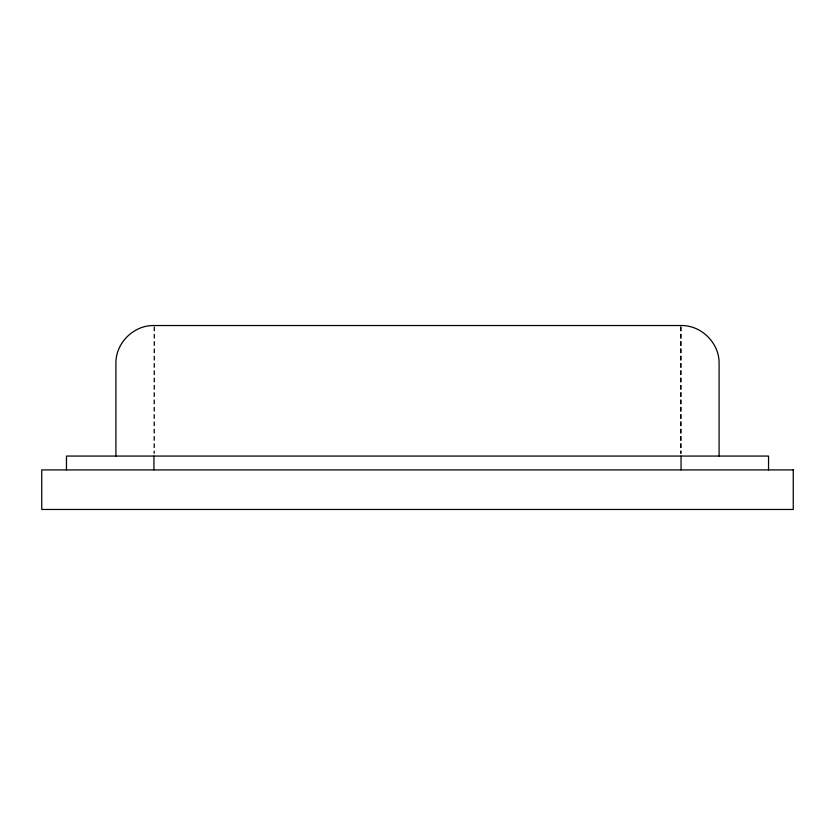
<?xml version="1.0" encoding="UTF-8"?>
<svg xmlns="http://www.w3.org/2000/svg" width="835" height="835" viewBox="0 0 835 835"><rect width="100%" height="100%" fill="white"/><g stroke="black" fill="none" stroke-linecap="round" stroke-linejoin="round"><path stroke-width="0.63" stroke-dasharray="4.17 3.13" d="M681.057 326.829L681.057 453.478M680.963 326.829L680.963 453.478M680.734 326.829L680.734 453.478M154.266 326.829L154.266 453.478M154.037 326.829L153.943 453.478"/><path stroke-width="1.25" d="M154.037 325.535C133.684 325.034 115.48 343.154 115.908 363.507L115.908 456.067M154.266 325.535L681.057 325.535C701.369 325.076 719.519 343.195 719.092 363.507L719.092 456.067M768.534 469.907L768.534 456.067L66.466 456.067L66.466 469.907M681.057 456.067L681.057 469.907M153.943 456.067L153.943 469.907M793.25 469.907L41.75 469.907L41.75 509.465L793.25 509.465L793.25 469.907"/></g></svg>
